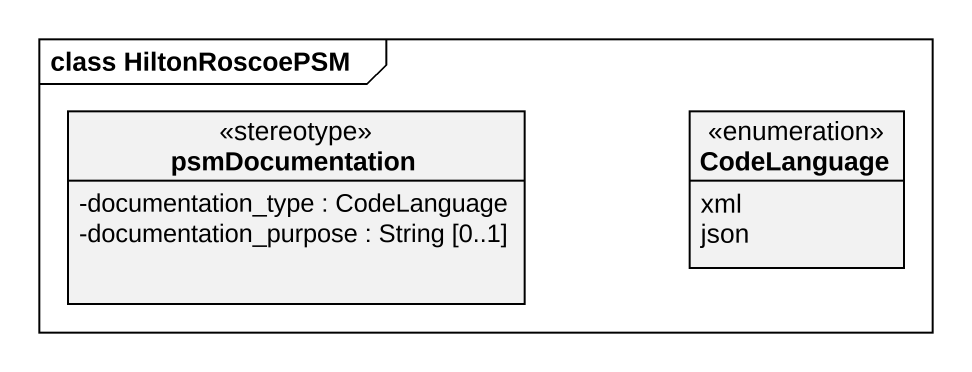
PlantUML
@startuml
mainframe class HiltonRoscoePSM
hide circle
hide empty members
skinparam classAttributeIconSize 0
class psmDocumentation <<stereotype>> {
  -documentation_type : CodeLanguage
  -documentation_purpose : String [0..1]
}
enum CodeLanguage {
  xml
  json
}
@enduml
